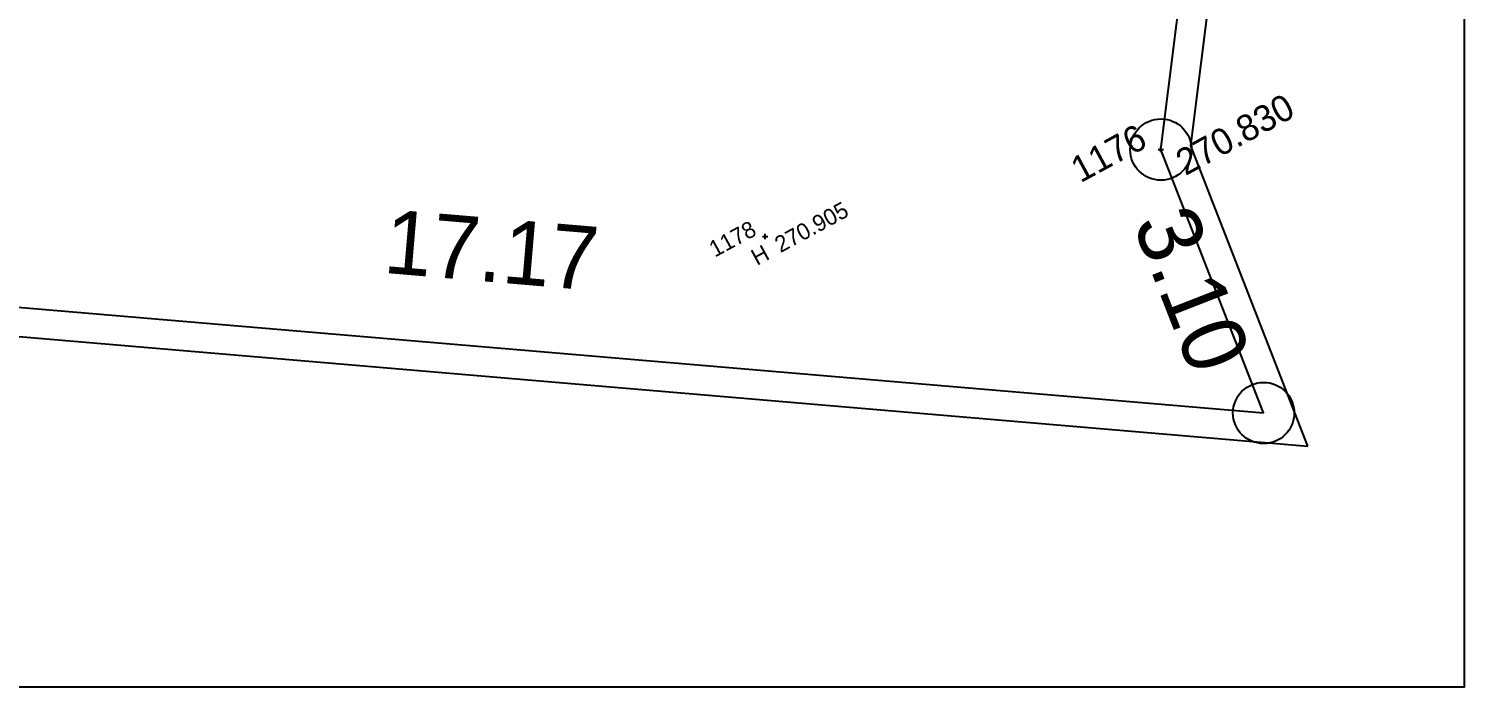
# Model space of a CAD drawing. Extents: x 152089 to 152185, y 180985 to 181226.
# Drawn here: x 152135.42 to 152151.16, y 181132.66 to 181139.88 of the extents above; entities that cross this region are included whole.
import ezdxf
from ezdxf.enums import TextEntityAlignment as Align

# ---------------------------------------------------------------- set-up
doc = ezdxf.new("R2010")
doc.units = 0
doc.header["$LTSCALE"] = 3
doc.header["$MEASUREMENT"] = 0
doc.header["$PDMODE"] = 2
doc.header["$PDSIZE"] = 0.03
doc.linetypes.add('SOLID_LINE', pattern=[0])
doc.layers.get('0').update_dxf_attribs({"linetype": 'CONTINUOUS'})
doc.layers.get('DEFPOINTS').update_dxf_attribs({"linetype": 'CONTINUOUS'})
for name, color, linetype in [('Height', 7, 'CONTINUOUS'), ('Point Code', 7, 'CONTINUOUS'), ('Point ID', 7, 'CONTINUOUS'), ('TEXTS', 1, 'CONTINUOUS')]:
    doc.layers.add(name, color=color, linetype=linetype)
doc.dimstyles.get("Standard").update_dxf_attribs({"dimtxt": 0.7, "dimasz": 4.572, "dimexe": 4.572, "dimexo": 1.5875, "dimgap": 0.01, "dimtad": 1, "dimzin": 0, "dimdsep": 46, "dimtxsty": 'Standard', "dimcen": 2.286, "dimse1": 1, "dimse2": 1, "dimsd1": 1, "dimsd2": 1, "dimadec": 0, "dimazin": 0, "dimtfac": 1, "dimtofl": 0, "dimtmove": 0, "dimatfit": 3, "dimfxl": 1, "dimtolj": 1, "dimtzin": 0, "dimarcsym": 0})

# ---------------------------------------------------------------- blocks, each defined once
blk = doc.blocks.new('*D151')
at = {"layer": 'DEFPOINTS', "color": 0, "transparency": 16777216}
for p in [(152131.8509927393, 181137.1171493137, 260.06876448), (152149.0189152193, 181136.3668918536), (152148.9592520309, 181135.6643124311, 260.06876448)]:
    blk.add_point(p, dxfattribs=at)
at = {"color": 0, "transparency": 16777216, "insert": (152140.4952472084, 181137.4520192142), "char_height": 0.7, "attachment_point": 5, "rotation": 355.14607624512735}
blk.add_mtext('\\A1;17.17', dxfattribs=at)
blk = doc.blocks.new('*D155')
at = {"layer": 'DEFPOINTS', "color": 0, "transparency": 16777216}
for p in [(152148.7689422373, 181146.0034696264, 260.06876448), (152147.1069389479, 181138.6441775484), (152147.8328493239, 181138.5529729499, 260.06876448)]:
    blk.add_point(p, dxfattribs=at)
at = {"color": 0, "transparency": 16777216, "insert": (152147.2177936499, 181142.4143040586), "char_height": 0.7, "attachment_point": 5, "rotation": 82.83878662686827}
blk.add_mtext('\\A1;7.51', dxfattribs=at)
blk = doc.blocks.new('*D156')
at = {"layer": 'DEFPOINTS', "color": 0, "transparency": 16777216}
for p in [(152147.8328493239, 181138.5529729499, 260.06876448), (152147.2725307673, 181138.3344826375), (152148.9592520309, 181135.6643124311, 260.06876448)]:
    blk.add_point(p, dxfattribs=at)
at = {"color": 0, "transparency": 16777216, "insert": (152148.1711346343, 181137.0209390513), "char_height": 0.7, "attachment_point": 5, "rotation": 291.302772532682}
blk.add_mtext('\\A1;3.10', dxfattribs=at)

msp = doc.modelspace()

# ---------------------------------------------------------------- linework, layer by layer
at = {"color": 2}
for centre in [(152147.8328493239, 181138.5529729499, -344.1002249764525), (152148.9592520309, 181135.6643124311, -344.0282009764525)]:
    msp.add_circle(centre, 0.336, dxfattribs=at)
at = {"color": 0, "linetype": 'SOLID_LINE'}
for p in [(152147.8328493239, 181138.5529729499, -344.1002249764525), (152143.4950683273, 181137.5991388533, -344.0282009764525)]:
    msp.add_point(p, dxfattribs=at)
at = {"layer": 'Height', "color": 4, "linetype": 'SOLID_LINE', "elevation": -344.0282009764525, "flags": 128}
msp.add_lwpolyline([(152149.4440015499, 181135.3019956448), (152148.1604709643, 181138.5936107163), (152149.0906307434, 181145.9968847322), (152148.4327822645, 181153.8050452597), (152131.5596036089, 181153.2434543963), (152131.5304707383, 181136.8232163498)], close=True, dxfattribs=at)
msp.add_lwpolyline([(152148.9592520309, 181135.6643124311), (152148.9592520309, 181135.6643124311), (152147.8328493239, 181138.5529729499), (152148.7689422373, 181146.0034696264), (152148.1394464785, 181153.475104957), (152131.8790549164, 181152.9339095177), (152131.8790549164, 181152.9339095177), (152131.8509927393, 181137.1171493137), (152131.8509927393, 181137.1171493137), (152148.9592520309, 181135.6643124311)], dxfattribs=at)
at = {"layer": 'TEXTS', "elevation": -506.5711787764525}
msp.add_lwpolyline([(152110.6811627587, 181163.3214904464), (152151.1590192827, 181163.3214904464), (152151.1590192827, 181132.6557455306), (152110.6811627587, 181132.6557455306)], close=True, dxfattribs=at)

# ---------------------------------------------------------------- texts
at = {"layer": 'Height', "color": 4, "linetype": 'SOLID_LINE'}
for s, height, rotation, p in [('270.830', 0.288, 28.53174667037343, (152147.9630443527, 181138.5144858812, -344.1002249764525)), ('270.905', 0.18, 28.53174667033165, (152143.5764402203, 181137.5750844353, -344.0282009764525))]:
    msp.add_text(s, height=height, rotation=rotation, dxfattribs=at).set_placement(p, align=Align.TOP_LEFT)
at = {"layer": 'Point Code', "color": 5, "linetype": 'SOLID_LINE'}
msp.add_text('H', height=0.18, rotation=28.53174667033165, dxfattribs=at).set_placement((152143.4710139093, 181137.5177669603, -344.0282009764525), align=Align.TOP_RIGHT)
at = {"layer": 'Point ID', "color": 1, "linetype": 'SOLID_LINE'}
for s, height, rotation, p in [('1176', 0.288, 28.53174667037343, (152147.7026542948, 181138.5914600187, -344.1002249764525)), ('1178', 0.18, 28.53174667033165, (152143.4136964343, 181137.6231932713, -344.0282009764525))]:
    msp.add_text(s, height=height, rotation=rotation, dxfattribs=at).set_placement(p, align=Align.RIGHT)

# ---------------------------------------------------------------- dimensions: what is measured, and where the dimension line sits
at = {"color": 3}
for p1, p2, distance, picture, middle in [((152148.7689422373, 181146.0034696264, -344.0282009764525), (152147.8328493239, 181138.5529729499, -344.0282009764525), -0.7316174907532538, '*D155', (152147.2177936499, 181142.4143040586, -604.0969654564525)), ((152148.9592520309, 181135.6643124311, -344.0282009764525), (152147.8328493239, 181138.5529729499, -344.0282009764525), 0.6014107593535337, '*D156', (152148.1711346343, 181137.0209390513, -604.0969654564525)), ((152131.8509927393, 181137.1171493137, -344.0282009764525), (152148.9592520309, 181135.6643124311, -344.0282009764525), 0.7051081767890934, '*D151', (152140.4952472084, 181137.4520192142, -604.0969654564525))]:
    dim = msp.add_aligned_dim(p1=p1, p2=p2, distance=distance, dimstyle='Standard', dxfattribs=at)
    dim.commit()
    dim.dimension.update_dxf_attribs({"geometry": picture, "text_midpoint": middle})

doc.saveas('drawing.dxf')
